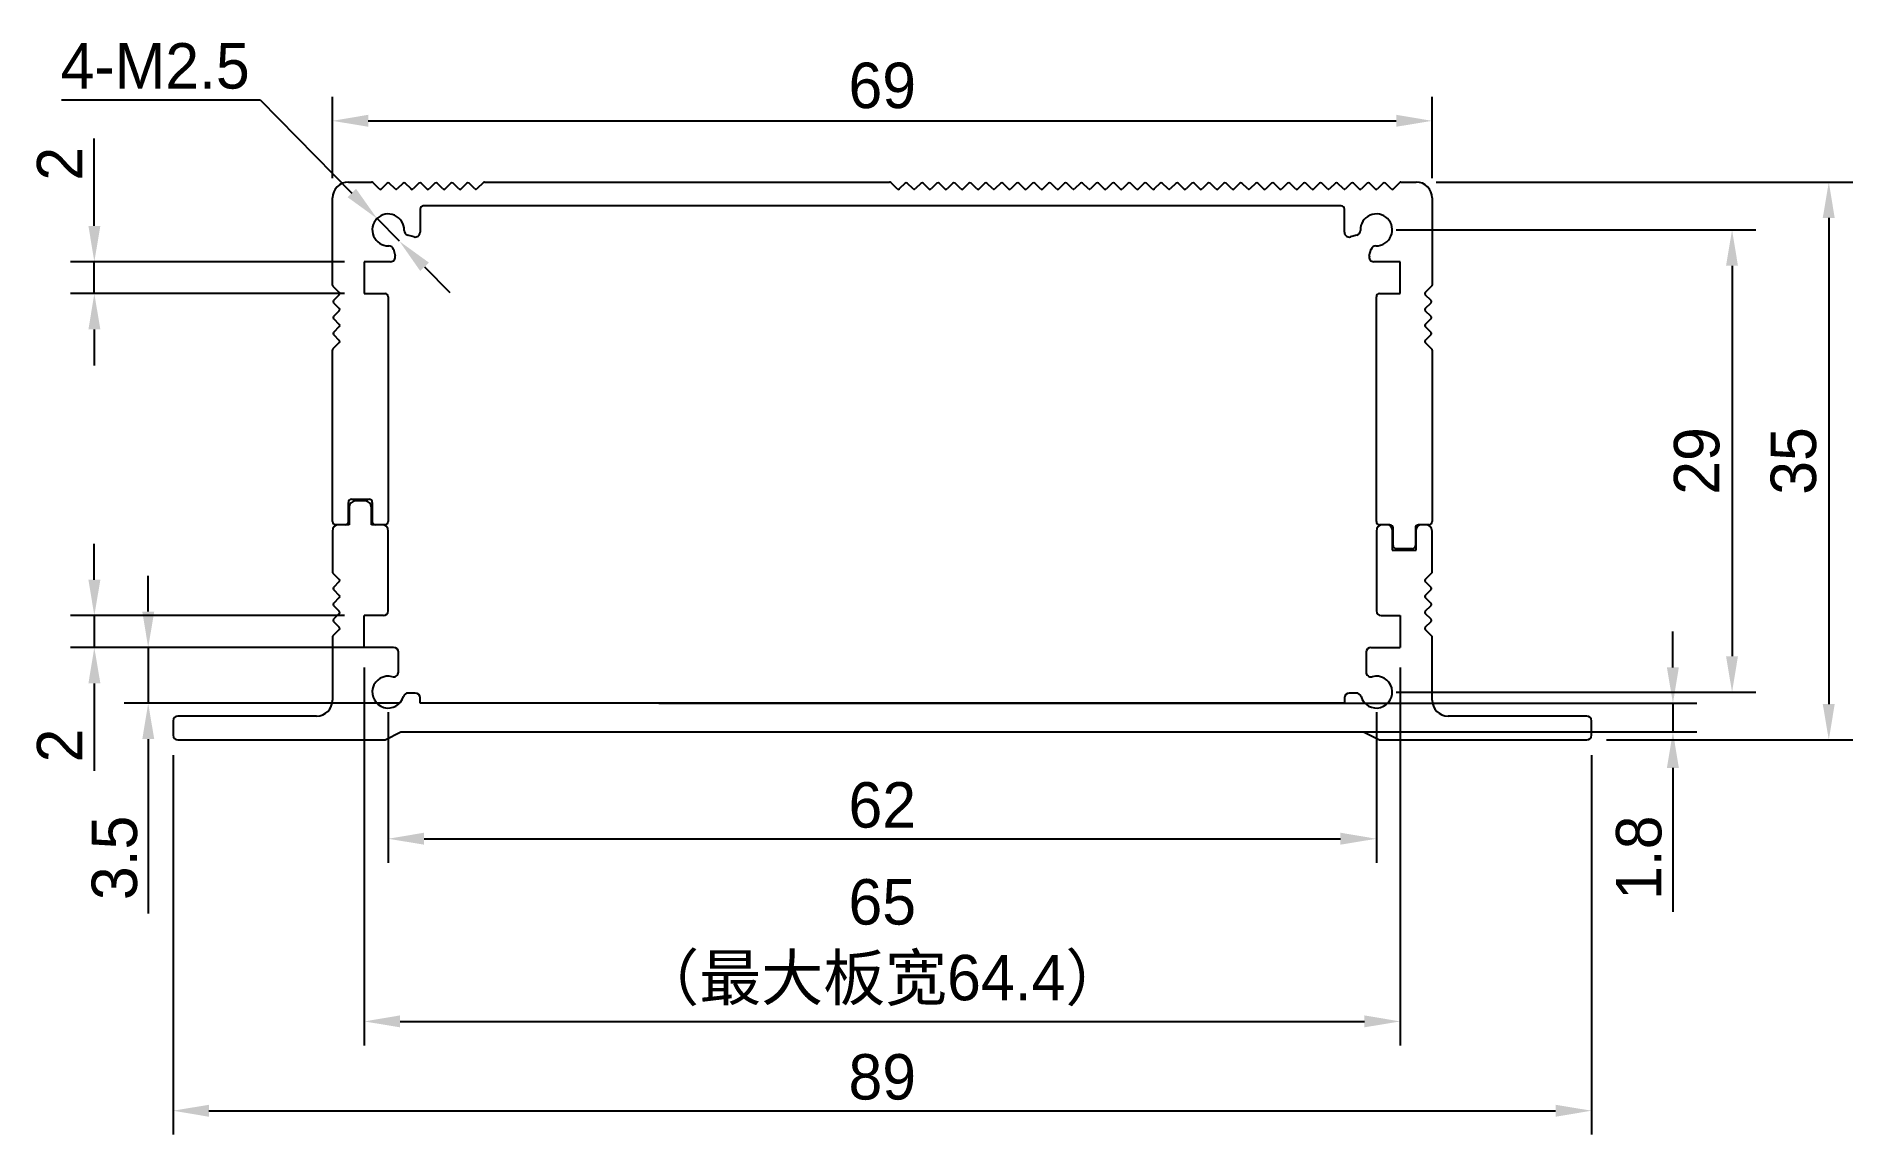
# Model space of a CAD drawing. Header units: millimetres. Extents: x 20834 to 20948, y -3853 to -3784.
import ezdxf

# ---------------------------------------------------------------- set-up
doc = ezdxf.new("R2010")
doc.units = ezdxf.units.MM
doc.header["$LTSCALE"] = 0.5
doc.header["$PDMODE"] = 35
for name, color, linetype, lineweight in [('3标注', 30, 'Continuous', 9), ('标注线', 7, 'Continuous', 13), ('粗实线', 7, 'Continuous', 25)]:
    doc.layers.add(name, color=color, linetype=linetype, lineweight=lineweight)
doc.styles.get("Standard").update_dxf_attribs({"font": ''})
doc.styles.get('Standard').set_extended_font_data('思源黑体 Normal')
doc.dimstyles.new('1比1 文字2.85', dxfattribs={"dimtxt": 2.85, "dimasz": 2.25, "dimexe": 1.5, "dimexo": 1.25, "dimgap": 0.7, "dimtad": 1, "dimdec": 1, "dimdsep": 46, "dimtxsty": 'Standard', "dimcen": 1.8, "dimadec": 0, "dimazin": 0, "dimtfac": 1, "dimtdec": 1, "dimtmove": 0, "dimatfit": 3, "dimfxl": 1, "dimarcsym": 0})
doc.dimstyles.new('1比1 文字2.85直径', dxfattribs={"dimtxt": 2.85, "dimasz": 2.25, "dimexe": 1.5, "dimexo": 1.25, "dimgap": 0.7, "dimtad": 1, "dimtih": 1, "dimtoh": 1, "dimdec": 1, "dimdsep": 46, "dimtxsty": 'Standard', "dimcen": 1.8, "dimadec": 0, "dimazin": 0, "dimtfac": 1, "dimtdec": 1, "dimtmove": 0, "dimatfit": 3, "dimfxl": 1, "dimarcsym": 0})

# ---------------------------------------------------------------- blocks, each defined once
blk = doc.blocks.new('*D81')
at = {"layer": 'Defpoints', "color": 0, "ltscale": 0.1}
for p in [(20842.93, -3828.19), (20931.93, -3828.19), (20931.93, -3851.75)]:
    blk.add_point(p, dxfattribs=at)
at = {"layer": '标注线', "color": 0, "lineweight": -2, "ltscale": 0.1}
for p, q in [((20842.93, -3829.44), (20842.93, -3853.25)), ((20931.93, -3829.44), (20931.93, -3853.25)), ((20845.18, -3851.75), (20929.68, -3851.75))]:
    blk.add_line(p, q, dxfattribs=at)
at = {"layer": '标注线', "color": 0, "ltscale": 0.1}
for points in [[(20845.18, -3851.38), (20845.18, -3852.13), (20842.93, -3851.75)], [(20929.68, -3851.38), (20929.68, -3852.13), (20931.93, -3851.75)]]:
    blk.add_solid(points, dxfattribs=at)
at = {"layer": '标注线', "color": 0, "ltscale": 0.1, "insert": (20887.43, -3848.2), "char_height": 2.85, "attachment_point": 2}
blk.add_mtext('89', dxfattribs=at)
blk = doc.blocks.new('*D82')
at = {"layer": 'Defpoints', "color": 0, "ltscale": 0.1}
for p in [(20856.43, -3825.49), (20918.43, -3825.49), (20918.43, -3834.69)]:
    blk.add_point(p, dxfattribs=at)
at = {"layer": '标注线', "color": 0, "lineweight": -2, "ltscale": 0.1}
for p, q in [((20856.43, -3826.74), (20856.43, -3836.19)), ((20918.43, -3826.74), (20918.43, -3836.19)), ((20858.68, -3834.69), (20916.18, -3834.69))]:
    blk.add_line(p, q, dxfattribs=at)
at = {"layer": '标注线', "color": 0, "ltscale": 0.1}
for points in [[(20858.68, -3834.31), (20858.68, -3835.06), (20856.43, -3834.69)], [(20916.18, -3834.31), (20916.18, -3835.06), (20918.43, -3834.69)]]:
    blk.add_solid(points, dxfattribs=at)
at = {"layer": '标注线', "color": 0, "ltscale": 0.1, "insert": (20887.43, -3831.14), "char_height": 2.85, "attachment_point": 2}
blk.add_mtext('62', dxfattribs=at)
blk = doc.blocks.new('*D83')
at = {"layer": 'Defpoints', "color": 0, "ltscale": 0.1}
for p in [(20856.77, -3822.69), (20841.37, -3826.19), (20858.43, -3826.19)]:
    blk.add_point(p, dxfattribs=at)
at = {"layer": '标注线', "color": 0, "lineweight": -2, "ltscale": 0.1}
for p, q in [((20841.37, -3820.44), (20841.37, -3818.19)), ((20855.52, -3822.69), (20839.87, -3822.69)), ((20841.37, -3822.69), (20841.37, -3826.19)), ((20857.18, -3826.19), (20839.87, -3826.19)), ((20841.37, -3828.44), (20841.37, -3839.38))]:
    blk.add_line(p, q, dxfattribs=at)
at = {"layer": '标注线', "color": 0, "ltscale": 0.1}
for points in [[(20841, -3820.44), (20841.75, -3820.44), (20841.37, -3822.69)], [(20841, -3828.44), (20841.75, -3828.44), (20841.37, -3826.19)]]:
    blk.add_solid(points, dxfattribs=at)
at = {"layer": '标注线', "color": 0, "ltscale": 0.1, "insert": (20837.82, -3835.89), "char_height": 2.85, "attachment_point": 2, "rotation": 90}
blk.add_mtext('3.5', dxfattribs=at)
blk = doc.blocks.new('*D84')
at = {"layer": 'Defpoints', "color": 0, "ltscale": 0.1}
for p in [(20854.93, -3820.69), (20837.99, -3822.69), (20854.93, -3822.69)]:
    blk.add_point(p, dxfattribs=at)
at = {"layer": '标注线', "color": 0, "lineweight": -2, "ltscale": 0.1}
for p, q in [((20837.99, -3818.44), (20837.99, -3816.19)), ((20853.68, -3820.69), (20836.49, -3820.69)), ((20837.99, -3820.69), (20837.99, -3822.69)), ((20853.68, -3822.69), (20836.49, -3822.69)), ((20837.99, -3824.94), (20837.99, -3830.43))]:
    blk.add_line(p, q, dxfattribs=at)
at = {"layer": '标注线', "color": 0, "ltscale": 0.1}
for points in [[(20837.62, -3818.44), (20838.37, -3818.44), (20837.99, -3820.69)], [(20837.62, -3824.94), (20838.37, -3824.94), (20837.99, -3822.69)]]:
    blk.add_solid(points, dxfattribs=at)
at = {"layer": '标注线', "color": 0, "ltscale": 0.1, "insert": (20834.39, -3828.84), "char_height": 2.85, "attachment_point": 2, "rotation": 90}
blk.add_mtext('2', dxfattribs=at)
blk = doc.blocks.new('*D86')
at = {"layer": 'Defpoints', "color": 0, "ltscale": 0.1}
for p in [(20854.93, -3798.49), (20837.99, -3800.49), (20854.93, -3800.49)]:
    blk.add_point(p, dxfattribs=at)
at = {"layer": '标注线', "color": 0, "lineweight": -2, "ltscale": 0.1}
for p, q in [((20837.99, -3796.24), (20837.99, -3790.75)), ((20853.68, -3798.49), (20836.49, -3798.49)), ((20837.99, -3800.49), (20837.99, -3798.49)), ((20853.68, -3800.49), (20836.49, -3800.49)), ((20837.99, -3802.74), (20837.99, -3804.99))]:
    blk.add_line(p, q, dxfattribs=at)
at = {"layer": '标注线', "color": 0, "ltscale": 0.1}
for points in [[(20837.62, -3796.24), (20838.37, -3796.24), (20837.99, -3798.49)], [(20837.62, -3802.74), (20838.37, -3802.74), (20837.99, -3800.49)]]:
    blk.add_solid(points, dxfattribs=at)
at = {"layer": '标注线', "color": 0, "ltscale": 0.1, "insert": (20834.39, -3792.34), "char_height": 2.85, "attachment_point": 2, "rotation": 90}
blk.add_mtext('2', dxfattribs=at)
blk = doc.blocks.new('*D87')
at = {"layer": 'Defpoints', "color": 0, "ltscale": 0.1}
for p in [(20921.93, -3789.65), (20852.93, -3794.49), (20921.93, -3794.49)]:
    blk.add_point(p, dxfattribs=at)
at = {"layer": '标注线', "color": 0, "lineweight": -2, "ltscale": 0.1}
for p, q in [((20852.93, -3793.24), (20852.93, -3788.15)), ((20921.93, -3793.24), (20921.93, -3788.15)), ((20855.18, -3789.65), (20919.68, -3789.65))]:
    blk.add_line(p, q, dxfattribs=at)
at = {"layer": '标注线', "color": 0, "ltscale": 0.1}
for points in [[(20855.18, -3789.27), (20855.18, -3790.02), (20852.93, -3789.65)], [(20919.68, -3789.27), (20919.68, -3790.02), (20921.93, -3789.65)]]:
    blk.add_solid(points, dxfattribs=at)
at = {"layer": '标注线', "color": 0, "ltscale": 0.1, "insert": (20887.43, -3786), "char_height": 2.85, "attachment_point": 2}
blk.add_mtext('69', dxfattribs=at)
blk = doc.blocks.new('*D88')
at = {"layer": 'Defpoints', "color": 0, "ltscale": 0.1}
for p in [(20918.43, -3796.49), (20918.43, -3825.49), (20940.75, -3825.49)]:
    blk.add_point(p, dxfattribs=at)
at = {"layer": '标注线', "color": 0, "lineweight": -2, "ltscale": 0.1}
for p, q in [((20919.68, -3796.49), (20942.25, -3796.49)), ((20940.75, -3798.74), (20940.75, -3823.24)), ((20919.68, -3825.49), (20942.25, -3825.49))]:
    blk.add_line(p, q, dxfattribs=at)
at = {"layer": '标注线', "color": 0, "ltscale": 0.1}
for points in [[(20940.37, -3798.74), (20941.12, -3798.74), (20940.75, -3796.49)], [(20940.37, -3823.24), (20941.12, -3823.24), (20940.75, -3825.49)]]:
    blk.add_solid(points, dxfattribs=at)
at = {"layer": '标注线', "color": 0, "ltscale": 0.1, "insert": (20937.1, -3810.99), "char_height": 2.85, "attachment_point": 2, "rotation": 90}
blk.add_mtext('29', dxfattribs=at)
blk = doc.blocks.new('*D89')
at = {"layer": 'Defpoints', "color": 0, "ltscale": 0.1}
for p in [(20920.93, -3793.49), (20931.63, -3828.49), (20946.82, -3828.49)]:
    blk.add_point(p, dxfattribs=at)
at = {"layer": '标注线', "color": 0, "lineweight": -2, "ltscale": 0.1}
for p, q in [((20922.18, -3793.49), (20948.32, -3793.49)), ((20946.82, -3795.74), (20946.82, -3826.24)), ((20932.88, -3828.49), (20948.32, -3828.49))]:
    blk.add_line(p, q, dxfattribs=at)
at = {"layer": '标注线', "color": 0, "ltscale": 0.1}
for points in [[(20946.44, -3795.74), (20947.19, -3795.74), (20946.82, -3793.49)], [(20946.44, -3826.24), (20947.19, -3826.24), (20946.82, -3828.49)]]:
    blk.add_solid(points, dxfattribs=at)
at = {"layer": '标注线', "color": 0, "ltscale": 0.1, "insert": (20943.17, -3810.99), "char_height": 2.85, "attachment_point": 2, "rotation": 90}
blk.add_mtext('35', dxfattribs=at)
blk = doc.blocks.new('*D90')
at = {"layer": 'Defpoints', "color": 0, "ltscale": 0.1}
for p in [(20855.73, -3795.78), (20857.13, -3797.2)]:
    blk.add_point(p, dxfattribs=at)
at = {"layer": '标注线', "color": 0, "lineweight": -2, "ltscale": 0.1}
for p, q in [((20835.93, -3788.34), (20848.4, -3788.34)), ((20848.4, -3788.34), (20854.15, -3794.18)), ((20857.13, -3797.2), (20855.73, -3795.78)), ((20858.71, -3798.81), (20860.29, -3800.41))]:
    blk.add_line(p, q, dxfattribs=at)
at = {"layer": '标注线', "color": 0, "ltscale": 0.1}
for points in [[(20854.41, -3793.91), (20853.88, -3794.44), (20855.73, -3795.78)], [(20858.98, -3798.54), (20858.44, -3799.07), (20857.13, -3797.2)]]:
    blk.add_solid(points, dxfattribs=at)
at = {"layer": '标注线', "color": 0, "ltscale": 0.1, "insert": (20841.81, -3786.22), "char_height": 2.85, "attachment_point": 5}
blk.add_mtext('4-M2.5', dxfattribs=at)
blk = doc.blocks.new('*D91')
at = {"layer": 'Defpoints', "color": 0, "ltscale": 0.1}
for p in [(20872.17, -3826.19), (20872.17, -3827.99), (20937.04, -3827.99)]:
    blk.add_point(p, dxfattribs=at)
at = {"layer": '标注线', "color": 0, "lineweight": -2, "ltscale": 0.1}
for p, q in [((20937.04, -3823.94), (20937.04, -3821.69)), ((20873.42, -3826.19), (20938.54, -3826.19)), ((20937.04, -3826.19), (20937.04, -3827.99)), ((20873.42, -3827.99), (20938.54, -3827.99)), ((20937.04, -3830.24), (20937.04, -3839.27))]:
    blk.add_line(p, q, dxfattribs=at)
at = {"layer": '标注线', "color": 0, "ltscale": 0.1}
for points in [[(20936.66, -3823.94), (20937.41, -3823.94), (20937.04, -3826.19)], [(20936.66, -3830.24), (20937.41, -3830.24), (20937.04, -3827.99)]]:
    blk.add_solid(points, dxfattribs=at)
at = {"layer": '标注线', "color": 0, "ltscale": 0.1, "insert": (20934.91, -3835.88), "char_height": 2.85, "attachment_point": 5, "rotation": 90}
blk.add_mtext('1.8', dxfattribs=at)
blk = doc.blocks.new('*D92')
at = {"layer": '3标注', "color": 0, "lineweight": -2, "ltscale": 0.1}
for p, q in [((20854.93, -3823.94), (20854.93, -3847.65)), ((20919.93, -3823.94), (20919.93, -3847.65)), ((20857.18, -3846.15), (20917.68, -3846.15))]:
    blk.add_line(p, q, dxfattribs=at)
at = {"layer": '3标注', "color": 0, "ltscale": 0.1}
for points in [[(20857.18, -3845.77), (20857.18, -3846.52), (20854.93, -3846.15)], [(20917.68, -3845.77), (20917.68, -3846.52), (20919.93, -3846.15)]]:
    blk.add_solid(points, dxfattribs=at)
at = {"layer": 'Defpoints', "color": 0, "ltscale": 0.1}
for p in [(20854.93, -3822.69), (20919.93, -3822.69), (20919.93, -3846.15)]:
    blk.add_point(p, dxfattribs=at)
at = {"layer": '3标注', "color": 0, "ltscale": 0.1, "insert": (20887.43, -3841.21), "char_height": 2.85, "attachment_point": 5}
blk.add_mtext('65\\P（最大板宽64.4）', dxfattribs=at)

msp = doc.modelspace()

# ---------------------------------------------------------------- linework, layer by layer
at = {"layer": '粗实线'}
for p, q in [((20853.93, -3793.49), (20855.39, -3793.49)), ((20855.86, -3793.92), (20855.46, -3793.52)), ((20856.36, -3793.56), (20856, -3793.92)), ((20856.86, -3793.92), (20856.5, -3793.56)), ((20857.36, -3793.56), (20857, -3793.92)), ((20857.86, -3793.92), (20857.5, -3793.56)), ((20858.36, -3793.56), (20858, -3793.92)), ((20858.86, -3793.92), (20858.5, -3793.56)), ((20859.36, -3793.56), (20859, -3793.92)), ((20859.86, -3793.92), (20859.5, -3793.56)), ((20860.36, -3793.56), (20860, -3793.92)), ((20860.86, -3793.92), (20860.5, -3793.56)), ((20861.36, -3793.56), (20861, -3793.92)), ((20861.86, -3793.92), (20861.5, -3793.56)), ((20862.4, -3793.52), (20862, -3793.92)), ((20862.47, -3793.49), (20887.89, -3793.49)), ((20888.36, -3793.92), (20887.96, -3793.52)), ((20888.86, -3793.56), (20888.5, -3793.92)), ((20889.36, -3793.92), (20889, -3793.56)), ((20889.86, -3793.56), (20889.5, -3793.92)), ((20890.36, -3793.92), (20890, -3793.56)), ((20890.86, -3793.56), (20890.5, -3793.92)), ((20891.36, -3793.92), (20891, -3793.56)), ((20891.86, -3793.56), (20891.5, -3793.92)), ((20892.36, -3793.92), (20892, -3793.56)), ((20892.86, -3793.56), (20892.5, -3793.92)), ((20893.36, -3793.92), (20893, -3793.56)), ((20893.86, -3793.56), (20893.5, -3793.92)), ((20894.36, -3793.92), (20894, -3793.56)), ((20894.86, -3793.56), (20894.5, -3793.92)), ((20895.36, -3793.92), (20895, -3793.56)), ((20895.86, -3793.56), (20895.5, -3793.92)), ((20896.36, -3793.92), (20896, -3793.56)), ((20896.86, -3793.56), (20896.5, -3793.92)), ((20897.36, -3793.92), (20897, -3793.56)), ((20897.86, -3793.56), (20897.5, -3793.92)), ((20898.36, -3793.92), (20898, -3793.56)), ((20898.86, -3793.56), (20898.5, -3793.92)), ((20899.36, -3793.92), (20899, -3793.56)), ((20899.86, -3793.56), (20899.5, -3793.92)), ((20900.36, -3793.92), (20900, -3793.56)), ((20900.86, -3793.56), (20900.5, -3793.92)), ((20901.36, -3793.92), (20901, -3793.56)), ((20901.86, -3793.56), (20901.5, -3793.92)), ((20902.36, -3793.92), (20902, -3793.56)), ((20902.86, -3793.56), (20902.5, -3793.92)), ((20903.36, -3793.92), (20903, -3793.56)), ((20903.86, -3793.56), (20903.5, -3793.92)), ((20904.36, -3793.92), (20904, -3793.56)), ((20904.86, -3793.56), (20904.5, -3793.92)), ((20905.36, -3793.92), (20905, -3793.56)), ((20905.86, -3793.56), (20905.5, -3793.92)), ((20906.36, -3793.92), (20906, -3793.56)), ((20906.86, -3793.56), (20906.5, -3793.92)), ((20907.36, -3793.92), (20907, -3793.56)), ((20907.86, -3793.56), (20907.5, -3793.92)), ((20908.36, -3793.92), (20908, -3793.56)), ((20908.86, -3793.56), (20908.5, -3793.92)), ((20909.36, -3793.92), (20909, -3793.56)), ((20909.86, -3793.56), (20909.5, -3793.92)), ((20910.36, -3793.92), (20910, -3793.56)), ((20910.86, -3793.56), (20910.5, -3793.92)), ((20911.36, -3793.92), (20911, -3793.56)), ((20911.86, -3793.56), (20911.5, -3793.92)), ((20912.36, -3793.92), (20912, -3793.56)), ((20912.86, -3793.56), (20912.5, -3793.92)), ((20913.36, -3793.92), (20913, -3793.56)), ((20913.86, -3793.56), (20913.5, -3793.92)), ((20914.36, -3793.92), (20914, -3793.56)), ((20914.86, -3793.56), (20914.5, -3793.92)), ((20915.36, -3793.92), (20915, -3793.56)), ((20915.86, -3793.56), (20915.5, -3793.92)), ((20916.36, -3793.92), (20916, -3793.56)), ((20916.86, -3793.56), (20916.5, -3793.92)), ((20917.36, -3793.92), (20917, -3793.56)), ((20917.86, -3793.56), (20917.5, -3793.92)), ((20918.36, -3793.92), (20918, -3793.56)), ((20918.86, -3793.56), (20918.5, -3793.92)), ((20919.36, -3793.92), (20919, -3793.56)), ((20919.9, -3793.52), (20919.5, -3793.92)), ((20919.97, -3793.49), (20920.93, -3793.49)), ((20852.93, -3799.95), (20852.93, -3794.49)), ((20916.23, -3794.99), (20858.63, -3794.99)), ((20921.93, -3794.49), (20921.93, -3799.95)), ((20858.43, -3795.19), (20858.43, -3796.64)), ((20916.43, -3796.64), (20916.43, -3795.19)), ((20858.05, -3796.93), (20857.65, -3796.82)), ((20917.21, -3796.82), (20916.81, -3796.93)), ((20856.76, -3797.71), (20856.86, -3798.11)), ((20917.99, -3798.11), (20918.1, -3797.71)), ((20854.93, -3798.49), (20854.93, -3800.49)), ((20856.57, -3798.49), (20854.93, -3798.49)), ((20919.93, -3798.49), (20918.28, -3798.49)), ((20919.93, -3800.49), (20919.93, -3798.49)), ((20852.96, -3800.02), (20853.36, -3800.42)), ((20853.36, -3800.56), (20853, -3800.92)), ((20854.93, -3800.49), (20856.23, -3800.49)), ((20856.43, -3800.69), (20856.43, -3814.79)), ((20918.43, -3814.79), (20918.43, -3800.69)), ((20918.63, -3800.49), (20919.93, -3800.49)), ((20921.5, -3800.42), (20921.9, -3800.02)), ((20921.86, -3800.92), (20921.5, -3800.56)), ((20853, -3801.06), (20853.36, -3801.42)), ((20853.36, -3801.56), (20853, -3801.92)), ((20921.5, -3801.42), (20921.86, -3801.06)), ((20921.86, -3801.92), (20921.5, -3801.56)), ((20853, -3802.06), (20853.36, -3802.42)), ((20853.36, -3802.56), (20853, -3802.92)), ((20921.5, -3802.42), (20921.86, -3802.06)), ((20921.86, -3802.92), (20921.5, -3802.56)), ((20852.93, -3814.79), (20852.93, -3804.03)), ((20853.36, -3803.56), (20852.96, -3803.96)), ((20853, -3803.06), (20853.36, -3803.42)), ((20921.5, -3803.42), (20921.86, -3803.06)), ((20921.9, -3803.96), (20921.5, -3803.56)), ((20921.93, -3804.03), (20921.93, -3814.79)), ((20853.93, -3814.79), (20853.93, -3813.59)), ((20853.98, -3813.89), (20853.98, -3814.99)), ((20854.13, -3813.39), (20855.23, -3813.39)), ((20854.98, -3813.49), (20854.38, -3813.49)), ((20855.38, -3814.99), (20855.38, -3813.89)), ((20855.43, -3813.59), (20855.43, -3814.79)), ((20852.93, -3815.39), (20852.93, -3817.95)), ((20853.73, -3814.99), (20853.13, -3814.99)), ((20853.98, -3814.99), (20853.33, -3814.99)), ((20856.03, -3814.99), (20855.38, -3814.99)), ((20856.23, -3814.99), (20855.63, -3814.99)), ((20856.43, -3820.39), (20856.43, -3815.39)), ((20918.43, -3815.39), (20918.43, -3820.39)), ((20919.28, -3814.99), (20918.63, -3814.99)), ((20919.13, -3814.99), (20918.83, -3814.99)), ((20919.43, -3815.29), (20919.43, -3816.59)), ((20919.48, -3816.29), (20919.48, -3815.19)), ((20920.88, -3815.19), (20920.88, -3816.29)), ((20920.93, -3816.59), (20920.93, -3815.29)), ((20921.73, -3814.99), (20921.08, -3814.99)), ((20921.53, -3814.99), (20921.23, -3814.99)), ((20921.93, -3817.95), (20921.93, -3815.39)), ((20919.43, -3816.59), (20920.93, -3816.59)), ((20920.68, -3816.49), (20919.68, -3816.49)), ((20852.96, -3818.02), (20853.36, -3818.42)), ((20853.36, -3818.56), (20853, -3818.92)), ((20921.5, -3818.42), (20921.9, -3818.02)), ((20921.86, -3818.92), (20921.5, -3818.56)), ((20853, -3819.06), (20853.36, -3819.42)), ((20853.36, -3819.56), (20853, -3819.92)), ((20853, -3820.06), (20853.36, -3820.42)), ((20921.5, -3819.42), (20921.86, -3819.06)), ((20921.86, -3819.92), (20921.5, -3819.56)), ((20921.5, -3820.42), (20921.86, -3820.06)), ((20853.36, -3820.56), (20853, -3820.92)), ((20853, -3821.06), (20853.36, -3821.42)), ((20854.93, -3822.69), (20854.93, -3820.69)), ((20856.13, -3820.69), (20854.93, -3820.69)), ((20918.73, -3820.69), (20919.93, -3820.69)), ((20919.93, -3820.69), (20919.93, -3822.69)), ((20921.86, -3820.92), (20921.5, -3820.56)), ((20921.5, -3821.42), (20921.86, -3821.06)), ((20852.93, -3822.03), (20852.93, -3825.99)), ((20853.36, -3821.56), (20852.96, -3821.96)), ((20921.9, -3821.96), (20921.5, -3821.56)), ((20921.93, -3825.99), (20921.93, -3822.03)), ((20856.77, -3822.69), (20854.93, -3822.69)), ((20857.07, -3824.24), (20857.07, -3822.99)), ((20917.79, -3822.99), (20917.79, -3824.24)), ((20918.09, -3822.69), (20919.93, -3822.69)), ((20858.13, -3825.55), (20857.68, -3825.55)), ((20917.18, -3825.55), (20916.73, -3825.55)), ((20858.43, -3826.19), (20858.43, -3825.85)), ((20916.43, -3826.19), (20858.43, -3826.19)), ((20916.43, -3825.85), (20916.43, -3826.19)), ((20842.93, -3827.29), (20842.93, -3828.19)), ((20851.93, -3826.99), (20843.23, -3826.99)), ((20856.23, -3828.49), (20857.23, -3827.99)), ((20857.23, -3827.99), (20917.63, -3827.99)), ((20917.63, -3827.99), (20918.63, -3828.49)), ((20931.63, -3826.99), (20922.93, -3826.99)), ((20931.93, -3828.19), (20931.93, -3827.29)), ((20843.23, -3828.49), (20856.23, -3828.49)), ((20918.63, -3828.49), (20931.63, -3828.49))]:
    msp.add_line(p, q, dxfattribs=at)
for centre, radius, start, end in [((20853.93, -3794.49), 1, 90, 180), ((20855.39, -3793.59), 0.1, 45, 90), ((20855.93, -3793.85), 0.1, 225, 315), ((20856.43, -3793.63), 0.1, 45, 135), ((20856.93, -3793.85), 0.1, 225, 315), ((20857.43, -3793.63), 0.1, 45, 135), ((20857.93, -3793.85), 0.1, 225, 315), ((20858.43, -3793.63), 0.1, 45, 135), ((20858.93, -3793.85), 0.1, 225, 315), ((20859.43, -3793.63), 0.1, 45, 135), ((20859.93, -3793.85), 0.1, 225, 315), ((20860.43, -3793.63), 0.1, 45, 135), ((20860.93, -3793.85), 0.1, 225, 315), ((20861.43, -3793.63), 0.1, 45, 135), ((20861.93, -3793.85), 0.1, 225, 315), ((20862.47, -3793.59), 0.1, 90, 135), ((20887.89, -3793.59), 0.1, 45, 90), ((20888.43, -3793.85), 0.1, 225, 315), ((20888.93, -3793.63), 0.1, 45, 135), ((20889.43, -3793.85), 0.1, 225, 315), ((20889.93, -3793.63), 0.1, 45, 135), ((20890.43, -3793.85), 0.1, 225, 315), ((20890.93, -3793.63), 0.1, 45, 135), ((20891.43, -3793.85), 0.1, 225, 315), ((20891.93, -3793.63), 0.1, 45, 135), ((20892.43, -3793.85), 0.1, 225, 315), ((20892.93, -3793.63), 0.1, 45, 135), ((20893.43, -3793.85), 0.1, 225, 315), ((20893.93, -3793.63), 0.1, 45, 135), ((20894.43, -3793.85), 0.1, 225, 315), ((20894.93, -3793.63), 0.1, 45, 135), ((20895.43, -3793.85), 0.1, 225, 315), ((20895.93, -3793.63), 0.1, 45, 135), ((20896.43, -3793.85), 0.1, 225, 315), ((20896.93, -3793.63), 0.1, 45, 135), ((20897.43, -3793.85), 0.1, 225, 315), ((20897.93, -3793.63), 0.1, 45, 135), ((20898.43, -3793.85), 0.1, 225, 315), ((20898.93, -3793.63), 0.1, 45, 135), ((20899.43, -3793.85), 0.1, 225, 315), ((20899.93, -3793.63), 0.1, 45, 135), ((20900.43, -3793.85), 0.1, 225, 315), ((20900.93, -3793.63), 0.1, 45, 135), ((20901.43, -3793.85), 0.1, 225, 315), ((20901.93, -3793.63), 0.1, 45, 135), ((20902.43, -3793.85), 0.1, 225, 315), ((20902.93, -3793.63), 0.1, 45, 135), ((20903.43, -3793.85), 0.1, 225, 315), ((20903.93, -3793.63), 0.1, 45, 135), ((20904.43, -3793.85), 0.1, 225, 315), ((20904.93, -3793.63), 0.1, 45, 135), ((20905.43, -3793.85), 0.1, 225, 315), ((20905.93, -3793.63), 0.1, 45, 135), ((20906.43, -3793.85), 0.1, 225, 315), ((20906.93, -3793.63), 0.1, 45, 135), ((20907.43, -3793.85), 0.1, 225, 315), ((20907.93, -3793.63), 0.1, 45, 135), ((20908.43, -3793.85), 0.1, 225, 315), ((20908.93, -3793.63), 0.1, 45, 135), ((20909.43, -3793.85), 0.1, 225, 315), ((20909.93, -3793.63), 0.1, 45, 135), ((20910.43, -3793.85), 0.1, 225, 315), ((20910.93, -3793.63), 0.1, 45, 135), ((20911.43, -3793.85), 0.1, 225, 315), ((20911.93, -3793.63), 0.1, 45, 135), ((20912.43, -3793.85), 0.1, 225, 315), ((20912.93, -3793.63), 0.1, 45, 135), ((20913.43, -3793.85), 0.1, 225, 315), ((20913.93, -3793.63), 0.1, 45, 135), ((20914.43, -3793.85), 0.1, 225, 315), ((20914.93, -3793.63), 0.1, 45, 135), ((20915.43, -3793.85), 0.1, 225, 315), ((20915.93, -3793.63), 0.1, 45, 135), ((20916.43, -3793.85), 0.1, 225, 315), ((20916.93, -3793.63), 0.1, 45, 135), ((20917.43, -3793.85), 0.1, 225, 315), ((20917.93, -3793.63), 0.1, 45, 135), ((20918.43, -3793.85), 0.1, 225, 315), ((20918.93, -3793.63), 0.1, 45, 135), ((20919.43, -3793.85), 0.1, 225, 315), ((20919.97, -3793.59), 0.1, 90, 135), ((20920.93, -3794.49), 1, 0, 90), ((20858.63, -3795.19), 0.2, 90, 180), ((20916.23, -3795.19), 0.2, 0, 90), ((20856.43, -3796.49), 1, 358.3424, 271.6576), ((20918.43, -3796.49), 1, 268.3424, 181.6576), ((20857.73, -3796.53), 0.3, 178.3424, 255), ((20858.13, -3796.64), 0.3, 255, 0), ((20916.73, -3796.64), 0.3, 180, 285), ((20917.13, -3796.53), 0.3, 285, 1.6576), ((20856.47, -3797.79), 0.3, 15, 91.6576), ((20856.57, -3798.19), 0.3, 270, 15), ((20918.28, -3798.19), 0.3, 165, 270), ((20918.39, -3797.79), 0.3, 88.3424, 165), ((20853.03, -3799.95), 0.1, 180, 225), ((20853.29, -3800.49), 0.1, 315, 45), ((20856.23, -3800.69), 0.2, 0, 90), ((20918.63, -3800.69), 0.2, 90, 180), ((20921.57, -3800.49), 0.1, 135, 225), ((20921.83, -3799.95), 0.1, 315, 0), ((20853.07, -3800.99), 0.1, 135, 225), ((20853.29, -3801.49), 0.1, 315, 45), ((20921.57, -3801.49), 0.1, 135, 225), ((20921.79, -3800.99), 0.1, 315, 45), ((20853.07, -3801.99), 0.1, 135, 225), ((20853.07, -3802.99), 0.1, 135, 225), ((20853.29, -3802.49), 0.1, 315, 45), ((20921.57, -3802.49), 0.1, 135, 225), ((20921.79, -3801.99), 0.1, 315, 45), ((20921.79, -3802.99), 0.1, 315, 45), ((20853.03, -3804.03), 0.1, 135, 180), ((20853.29, -3803.49), 0.1, 315, 45), ((20921.57, -3803.49), 0.1, 135, 225), ((20921.83, -3804.03), 0.1, 0, 45), ((20854.13, -3813.59), 0.2, 90, 180), ((20854.38, -3813.89), 0.4, 90, 180), ((20854.98, -3813.89), 0.4, 0, 90), ((20855.23, -3813.59), 0.2, 0, 90), ((20853.13, -3814.79), 0.2, 180, 270), ((20853.33, -3815.39), 0.4, 90, 180), ((20853.73, -3814.79), 0.2, 270, 0), ((20855.63, -3814.79), 0.2, 180, 270), ((20856.03, -3815.39), 0.4, 360, 90), ((20856.23, -3814.79), 0.2, 270, 0), ((20918.63, -3814.79), 0.2, 180, 270), ((20918.83, -3815.39), 0.4, 90, 180), ((20919.13, -3815.29), 0.3, 0, 90), ((20919.28, -3815.19), 0.2, 0, 90), ((20921.08, -3815.19), 0.2, 90, 180), ((20921.23, -3815.29), 0.3, 90, 180), ((20921.53, -3815.39), 0.4, 0, 90), ((20921.73, -3814.79), 0.2, 270, 0), ((20919.68, -3816.29), 0.2, 180, 270), ((20920.68, -3816.29), 0.2, 270, 0), ((20853.03, -3817.95), 0.1, 180, 225), ((20853.07, -3818.99), 0.1, 135, 225), ((20853.29, -3818.49), 0.1, 315, 45), ((20921.57, -3818.49), 0.1, 135, 225), ((20921.79, -3818.99), 0.1, 315, 45), ((20921.83, -3817.95), 0.1, 315, 0), ((20853.07, -3819.99), 0.1, 135, 225), ((20853.29, -3819.49), 0.1, 315, 45), ((20921.57, -3819.49), 0.1, 135, 225), ((20921.79, -3819.99), 0.1, 315, 45), ((20853.07, -3820.99), 0.1, 135, 225), ((20853.29, -3820.49), 0.1, 315, 45), ((20856.13, -3820.39), 0.3, 270, 0), ((20918.73, -3820.39), 0.3, 180, 270), ((20921.57, -3820.49), 0.1, 135, 225), ((20921.79, -3820.99), 0.1, 315, 45), ((20853.03, -3822.03), 0.1, 135, 180), ((20853.29, -3821.49), 0.1, 315, 45), ((20921.57, -3821.49), 0.1, 135, 225), ((20921.83, -3822.03), 0.1, 0, 45), ((20856.77, -3822.99), 0.3, 0, 90), ((20918.09, -3822.99), 0.3, 90, 180), ((20856.43, -3825.49), 1, 75.0351, 343.904), ((20856.77, -3824.24), 0.3, 255.0351, 0), ((20918.43, -3825.49), 1, 196.096, 104.9649), ((20918.09, -3824.24), 0.3, 180, 284.9649), ((20857.68, -3825.85), 0.3, 90, 163.904), ((20858.13, -3825.85), 0.3, 0, 90), ((20916.73, -3825.85), 0.3, 90, 180), ((20917.18, -3825.85), 0.3, 16.096, 90), ((20851.93, -3825.99), 1, 270, 0), ((20922.93, -3825.99), 1, 180, 270), ((20843.23, -3827.29), 0.3, 90, 180), ((20931.63, -3827.29), 0.3, 0, 90), ((20843.23, -3828.19), 0.3, 180, 270), ((20931.63, -3828.19), 0.3, 270, 0)]:
    msp.add_arc(centre, radius, start, end, dxfattribs=at)

# ---------------------------------------------------------------- dimensions: what is measured, and where the dimension line sits
at = {"layer": '3标注', "ltscale": 0.1}
dim = msp.add_linear_dim(base=(20919.93, -3846.15), p1=(20854.93, -3822.69), p2=(20919.93, -3822.69), text='<>\\P（最大板宽64.4）', dimstyle='1比1 文字2.85', dxfattribs=at)
dim.commit()
dim.dimension.update_dxf_attribs({"geometry": '*D92', "text_midpoint": (20887.43, -3846.15), "dimtype": 160})
at = {"layer": '标注线', "ltscale": 0.1}
dim = msp.add_diameter_dim_2p(p1=(20857.13, -3797.2), p2=(20855.73, -3795.78), text='4-M2.5', dimstyle='1比1 文字2.85直径', dxfattribs=at)
dim.commit()
dim.dimension.update_dxf_attribs({"geometry": '*D90', "text_midpoint": (20841.81, -3788.34), "dimtype": 163})
for base, p1, p2, picture, middle in [((20921.93, -3789.65), (20852.93, -3794.49), (20921.93, -3794.49), '*D87', (20887.43, -3789.65)), ((20918.43, -3834.69), (20856.43, -3825.49), (20918.43, -3825.49), '*D82', (20887.43, -3834.69)), ((20931.93, -3851.75), (20842.93, -3828.19), (20931.93, -3828.19), '*D81', (20887.43, -3851.75))]:
    dim = msp.add_linear_dim(base=base, p1=p1, p2=p2, dimstyle='1比1 文字2.85', dxfattribs=at)
    dim.commit()
    dim.dimension.update_dxf_attribs({"geometry": picture, "text_midpoint": middle, "dimtype": 160})
for base, p1, p2, picture, middle in [((20837.99, -3800.49), (20854.93, -3798.49), (20854.93, -3800.49), '*D86', (20837.99, -3792.34)), ((20946.82, -3828.49), (20920.93, -3793.49), (20931.63, -3828.49), '*D89', (20946.82, -3810.99)), ((20940.75, -3825.49), (20918.43, -3796.49), (20918.43, -3825.49), '*D88', (20940.75, -3810.99)), ((20837.99, -3822.69), (20854.93, -3820.69), (20854.93, -3822.69), '*D84', (20837.99, -3828.84)), ((20841.37, -3826.19), (20856.77, -3822.69), (20858.43, -3826.19), '*D83', (20841.37, -3835.89)), ((20937.04, -3827.99), (20872.17, -3826.19), (20872.17, -3827.99), '*D91', (20937.04, -3835.88))]:
    dim = msp.add_linear_dim(base=base, p1=p1, p2=p2, angle=90, dimstyle='1比1 文字2.85', dxfattribs=at)
    dim.commit()
    dim.dimension.update_dxf_attribs({"geometry": picture, "text_midpoint": middle, "dimtype": 160})

doc.saveas('drawing.dxf')
